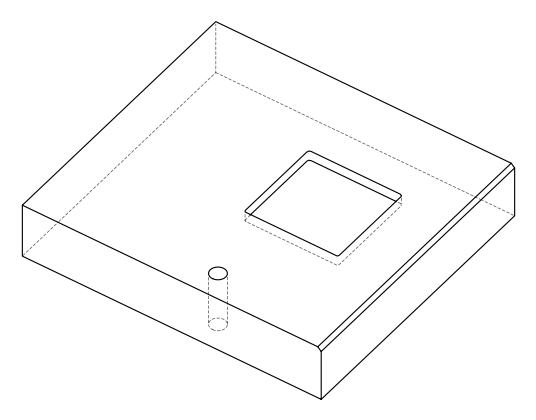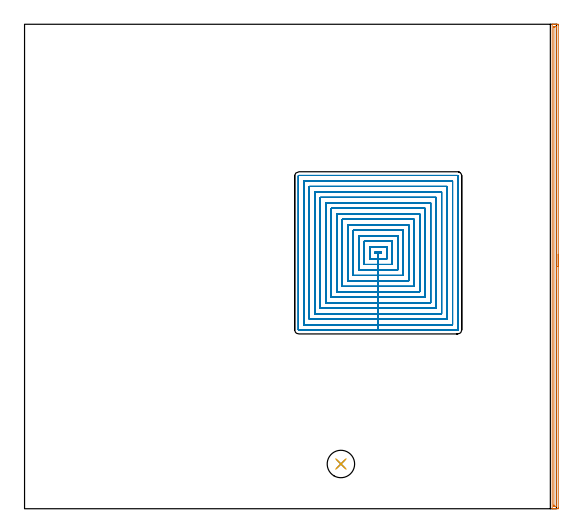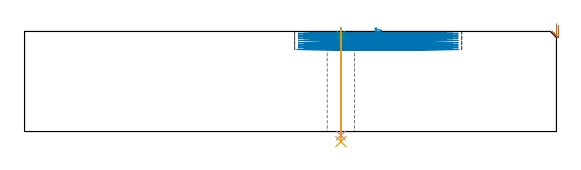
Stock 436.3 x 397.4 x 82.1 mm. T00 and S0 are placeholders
(PLAN: 5 operations, 4 tool changes, 88.5 min)
(1 AREA_MILL | FG_CHAMFER_SURFACE | UGT0205_001 | 6.54 min | 4969 mm3)
(2 MILL_RECTANGULAR_POCKET | POCKET_RECTANGULAR_STRAIGHT | UGT0201_124 | Follow Part, ap 1.5, ae 75% | 81.22 min | 271384 mm3)
(3 SPOT_DRILL | STEP1HOLE | NXT0321_9005460120000 | 0.05 min | 156 mm3)
(4 DRILL_THROUGH_HOLE_INTO_CENTER | STEP1HOLE | NXT0301_065 | 0.35 min | 5539 mm3)
(5 DRILL_TO_ENLARGE_THROUGH_HOLE | STEP1HOLE | UGT0301_054 | 0.37 min | 26887 mm3)
(TOOL UGT0205_001 | Chamfer Mill 20 x 3 x 45 deg. | D20 FL50 Z2)
(TOOL UGT0201_124 | Carbide End Mill 6.0 | D6 FL15 Z4)
(TOOL NXT0321_9005460120000 | NC Spot Drill, 142deg, 12mm, Carbide, Uncoated | D12 PA142 FL30 Z2)
(TOOL NXT0301_065 | Carbide Drill 9.4mm [860.1-0940-075A1-MM 2214] | D9.4 PA140 FL98 Z2)
(TOOL UGT0301_054 | Twist Drill 22.5 mm | D22.5 PA118 FL155 Z2)
(OP 1 AREA_MILL)
G17 G21 G94 G90
T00 M6
G54
G17 G0 G90 X437.8 Y208.7 S1061 M3
G43 Z92.1 H0
Z87.1
G94 G1 Y208.662 Z86.228 F250.
Y208.548 Z85.363
Y208.359 Z84.512
Y208.097 Z83.68
Y207.763 Z82.874
Y207.36 Z82.1
Y206.892 Z81.364
Y206.36 Z80.672
Y205.771 Z80.029
Y205.128 Z79.44
Y204.436 Z78.908
Y203.7 Z78.44
Y202.926 Z78.037
Y202.12 Z77.703
Y201.288 Z77.441
Y200.436 Z77.252
Y199.572 Z77.138
Y198.7 Z77.1
Y0.63
X437.798 Y0.304
X437.793 Y0.01 Z77.103
X437.48 Y0. Z77.416
X435.736 Z79.158
X434.349 Z80.547
X433.992 Z80.903
X433.062 Z81.838
X432.931 Z81.961
X432.902 Y0.001 Z81.989
X432.803 Y0.01 Z82.088
X432.8 Y0.183 Z82.1
Y397.217
X432.803 Y397.39 Z82.088
X432.93 Y397.398 Z81.963
X433.062 Y397.4 Z81.838
X433.278 Z81.622
X433.992 Z80.903
X435.221 Z79.676
X435.736 Z79.158
X436.351 Z78.545
X436.608 Z78.287
X437.223 Z77.673
X437.48 Y397.397 Z77.416
X437.793 Y397.39 Z77.103
X437.798 Y397.096 Z77.1
X437.8 Y396.77
Y396.442
Y198.7
X436.386 Z78.514
X436.385 Y2.647 Z78.515
X436.384 Y2.419 Z78.516
X436.38 Y2.086 Z78.52
X436.379 Y2.012 Z78.521
X436.28 Y2.007 Z78.62
X436.143 Y2.002 Z78.757
X434.864 Y2. Z80.036
X434.398 Y2.002 Z80.502
X434.255 Y2.007 Z80.645
X434.227 Y2.009 Z80.673
X434.221 Y2.06 Z80.679
X434.217 Y2.188 Z80.683
X434.215 Y2.419 Z80.685
X434.214 Y3.085 Z80.686
X434.215 Y394.753 Z80.685
X434.216 Y394.981 Z80.684
X434.22 Y395.314 Z80.68
X434.221 Y395.388 Z80.679
X434.32 Y395.393 Z80.58
X434.457 Y395.398 Z80.443
X435.736 Y395.4 Z79.164
X436.202 Y395.398 Z78.698
X436.345 Y395.393 Z78.555
X436.373 Y395.391 Z78.527
X436.379 Y395.34 Z78.521
X436.383 Y395.212 Z78.517
X436.385 Y394.981 Z78.515
X436.386 Y394.315 Z78.514
Y198.7
Y197.828 Z78.552
Y196.964 Z78.666
Y196.112 Z78.855
Y195.28 Z79.117
Y194.474 Z79.451
Y193.7 Z79.854
Y192.964 Z80.323
Y192.272 Z80.854
Y191.629 Z81.443
Y191.04 Z82.086
Y190.508 Z82.778
Y190.04 Z83.514
Y189.637 Z84.288
Y189.303 Z85.094
Y189.041 Z85.926
Y188.852 Z86.778
Y188.738 Z87.643
Y188.7 Z88.514
G0 Z92.1
M5
M2
(OP 2 MILL_RECTANGULAR_POCKET)
G17 G21 G94 G90
T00 M6
G54
G17 G0 G90 X288.857 Y210.4 S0 M3
G43 Z92.1 H0
Z85.1
G94 G1 X287.6 Z84.763 F250.
Y209.4 Z84.495
X292.6 Z83.155
Y210.4 Z82.887
X287.6 Z81.548
Y209.4 Z81.28
X290.1 Z80.61
X292.6 F500.
Y210.4
X287.6
Y209.4
X290.1
Y204.9
X297.1
Y214.9
X283.1
Y204.9
X290.1
Y200.4
X301.6
Y219.4
X278.6
Y200.4
X290.1
Y195.9
X306.1
Y223.9
X274.1
Y195.9
X290.1
Y191.4
X310.6
Y228.4
X269.6
Y191.4
X290.1
Y186.9
X315.1
Y232.9
X265.1
Y186.9
X290.1
Y182.4
X319.6
Y237.4
X260.6
Y182.4
X290.1
Y177.9
X324.1
Y241.9
X256.1
Y177.9
X290.1
Y173.4
X328.6
Y246.4
X251.6
Y173.4
X290.1
Y168.9
X333.1
Y250.9
X247.1
Y168.9
X290.1
Y164.4
X337.6
Y255.4
X242.6
Y164.4
X290.1
Y159.9
X342.1
Y259.9
X238.1
Y159.9
X290.1
Y155.4
X346.6
Y264.4
X233.6
Y155.4
X290.1
Y150.9
X351.1
Y268.9
X229.1
Y150.9
X290.1
Y146.4
X355.2
G3 X355.6 Y146.8 R0.4
G1 Y273.
G3 X355.2 Y273.4 R0.4
G1 X225.
G3 X224.6 Y273. R0.4
G1 Y146.8
G3 X225. Y146.4 R0.4
G1 X290.1
X291.1
G0 X288.857 Y210.4 Z83.61
G1 X287.6 Z83.273 F250.
Y209.4 Z83.005
X292.6 Z81.665
Y210.4 Z81.397
X287.6 Z80.058
Y209.4 Z79.79
X290.1 Z79.12
X292.6 F500.
Y210.4
X287.6
Y209.4
X290.1
Y204.9
X297.1
Y214.9
X283.1
Y204.9
X290.1
Y200.4
X301.6
Y219.4
X278.6
Y200.4
X290.1
Y195.9
X306.1
Y223.9
X274.1
Y195.9
X290.1
Y191.4
X310.6
Y228.4
X269.6
Y191.4
X290.1
Y186.9
X315.1
Y232.9
X265.1
Y186.9
X290.1
Y182.4
X319.6
Y237.4
X260.6
Y182.4
X290.1
Y177.9
X324.1
Y241.9
X256.1
Y177.9
X290.1
Y173.4
X328.6
Y246.4
X251.6
Y173.4
X290.1
Y168.9
X333.1
Y250.9
X247.1
Y168.9
X290.1
Y164.4
X337.6
Y255.4
X242.6
Y164.4
X290.1
Y159.9
X342.1
Y259.9
X238.1
Y159.9
X290.1
Y155.4
X346.6
Y264.4
X233.6
Y155.4
X290.1
Y150.9
X351.1
Y268.9
X229.1
Y150.9
X290.1
Y146.4
X355.2
G3 X355.6 Y146.8 R0.4
G1 Y273.
G3 X355.2 Y273.4 R0.4
G1 X225.
G3 X224.6 Y273. R0.4
G1 Y146.8
G3 X225. Y146.4 R0.4
G1 X290.1
X291.1
G0 X288.857 Y210.4 Z82.12
G1 X287.6 Z81.783 F250.
Y209.4 Z81.515
X292.6 Z80.175
Y210.4 Z79.907
X287.6 Z78.568
Y209.4 Z78.3
X290.1 Z77.63
X292.6 F500.
Y210.4
X287.6
Y209.4
X290.1
Y204.9
X297.1
Y214.9
X283.1
Y204.9
X290.1
Y200.4
X301.6
Y219.4
X278.6
Y200.4
X290.1
Y195.9
X306.1
Y223.9
X274.1
Y195.9
X290.1
Y191.4
X310.6
Y228.4
X269.6
Y191.4
X290.1
Y186.9
X315.1
Y232.9
X265.1
Y186.9
X290.1
Y182.4
X319.6
Y237.4
X260.6
Y182.4
X290.1
Y177.9
X324.1
Y241.9
X256.1
Y177.9
X290.1
Y173.4
X328.6
Y246.4
X251.6
Y173.4
X290.1
Y168.9
X333.1
Y250.9
X247.1
Y168.9
X290.1
Y164.4
X337.6
Y255.4
X242.6
Y164.4
X290.1
Y159.9
X342.1
Y259.9
X238.1
Y159.9
X290.1
Y155.4
X346.6
Y264.4
X233.6
Y155.4
X290.1
Y150.9
X351.1
Y268.9
X229.1
Y150.9
X290.1
Y146.4
X355.2
G3 X355.6 Y146.8 R0.4
G1 Y273.
G3 X355.2 Y273.4 R0.4
G1 X225.
G3 X224.6 Y273. R0.4
G1 Y146.8
G3 X225. Y146.4 R0.4
G1 X290.1
X291.1
G0 X288.857 Y210.4 Z80.63
G1 X287.6 Z80.293 F250.
Y209.4 Z80.025
X292.6 Z78.685
Y210.4 Z78.418
X287.6 Z77.078
Y209.4 Z76.81
X290.1 Z76.14
X292.6 F500.
Y210.4
X287.6
Y209.4
X290.1
Y204.9
X297.1
Y214.9
X283.1
Y204.9
X290.1
Y200.4
X301.6
Y219.4
X278.6
Y200.4
X290.1
Y195.9
X306.1
Y223.9
X274.1
Y195.9
X290.1
Y191.4
X310.6
Y228.4
X269.6
Y191.4
X290.1
Y186.9
X315.1
Y232.9
X265.1
Y186.9
X290.1
Y182.4
X319.6
Y237.4
X260.6
Y182.4
X290.1
Y177.9
X324.1
Y241.9
X256.1
Y177.9
X290.1
Y173.4
X328.6
Y246.4
X251.6
Y173.4
X290.1
Y168.9
X333.1
Y250.9
X247.1
Y168.9
X290.1
Y164.4
X337.6
Y255.4
X242.6
Y164.4
X290.1
Y159.9
X342.1
Y259.9
X238.1
Y159.9
X290.1
Y155.4
X346.6
Y264.4
X233.6
Y155.4
X290.1
Y150.9
X351.1
Y268.9
X229.1
Y150.9
X290.1
Y146.4
X355.2
G3 X355.6 Y146.8 R0.4
G1 Y273.
G3 X355.2 Y273.4 R0.4
G1 X225.
G3 X224.6 Y273. R0.4
G1 Y146.8
G3 X225. Y146.4 R0.4
G1 X290.1
X291.1
G0 X288.857 Y210.4 Z79.14
G1 X287.6 Z78.803 F250.
Y209.4 Z78.535
X292.6 Z77.195
Y210.4 Z76.928
X287.6 Z75.588
Y209.4 Z75.32
X290.1 Z74.65
X292.6 F500.
Y210.4
X287.6
Y209.4
X290.1
Y204.9
X297.1
Y214.9
X283.1
Y204.9
X290.1
Y200.4
X301.6
Y219.4
X278.6
Y200.4
X290.1
Y195.9
X306.1
Y223.9
X274.1
Y195.9
X290.1
Y191.4
X310.6
Y228.4
X269.6
Y191.4
X290.1
Y186.9
X315.1
Y232.9
X265.1
Y186.9
X290.1
Y182.4
X319.6
Y237.4
X260.6
Y182.4
X290.1
Y177.9
X324.1
Y241.9
X256.1
Y177.9
X290.1
Y173.4
X328.6
Y246.4
X251.6
Y173.4
X290.1
Y168.9
X333.1
Y250.9
X247.1
Y168.9
X290.1
Y164.4
X337.6
Y255.4
X242.6
Y164.4
X290.1
Y159.9
X342.1
Y259.9
X238.1
Y159.9
X290.1
Y155.4
X346.6
Y264.4
X233.6
Y155.4
X290.1
Y150.9
X351.1
Y268.9
X229.1
Y150.9
X290.1
Y146.4
X355.2
G3 X355.6 Y146.8 R0.4
G1 Y273.
G3 X355.2 Y273.4 R0.4
G1 X225.
G3 X224.6 Y273. R0.4
G1 Y146.8
G3 X225. Y146.4 R0.4
G1 X290.1
X291.1
G0 X288.857 Y210.4 Z77.65
G1 X287.6 Z77.313 F250.
Y209.4 Z77.045
X292.6 Z75.705
Y210.4 Z75.438
X287.6 Z74.098
Y209.4 Z73.83
X290.1 Z73.16
X292.6 F500.
Y210.4
X287.6
Y209.4
X290.1
Y204.9
X297.1
Y214.9
X283.1
Y204.9
X290.1
Y200.4
X301.6
Y219.4
X278.6
Y200.4
X290.1
Y195.9
X306.1
Y223.9
X274.1
Y195.9
X290.1
Y191.4
X310.6
Y228.4
X269.6
Y191.4
X290.1
Y186.9
X315.1
Y232.9
X265.1
Y186.9
X290.1
Y182.4
X319.6
Y237.4
X260.6
Y182.4
X290.1
Y177.9
X324.1
Y241.9
X256.1
Y177.9
X290.1
Y173.4
X328.6
Y246.4
X251.6
Y173.4
X290.1
Y168.9
X333.1
Y250.9
X247.1
Y168.9
X290.1
Y164.4
X337.6
Y255.4
X242.6
Y164.4
X290.1
Y159.9
X342.1
Y259.9
X238.1
Y159.9
X290.1
Y155.4
X346.6
Y264.4
X233.6
Y155.4
X290.1
Y150.9
X351.1
Y268.9
X229.1
Y150.9
X290.1
Y146.4
X355.2
G3 X355.6 Y146.8 R0.4
G1 Y273.
G3 X355.2 Y273.4 R0.4
G1 X225.
G3 X224.6 Y273. R0.4
G1 Y146.8
G3 X225. Y146.4 R0.4
G1 X290.1
X291.1
G0 X288.857 Y210.4 Z76.16
G1 X287.6 Z75.823 F250.
Y209.4 Z75.555
X292.6 Z74.215
Y210.4 Z73.948
X287.6 Z72.608
Y209.4 Z72.34
X290.1 Z71.67
X292.6 F500.
Y210.4
X287.6
Y209.4
X290.1
Y204.9
X297.1
Y214.9
X283.1
Y204.9
X290.1
Y200.4
X301.6
Y219.4
X278.6
Y200.4
X290.1
Y195.9
X306.1
Y223.9
X274.1
Y195.9
X290.1
Y191.4
X310.6
Y228.4
X269.6
Y191.4
X290.1
Y186.9
X315.1
Y232.9
X265.1
Y186.9
X290.1
Y182.4
X319.6
Y237.4
X260.6
Y182.4
X290.1
Y177.9
X324.1
Y241.9
X256.1
Y177.9
X290.1
Y173.4
X328.6
Y246.4
X251.6
Y173.4
X290.1
Y168.9
X333.1
Y250.9
X247.1
Y168.9
X290.1
Y164.4
X337.6
Y255.4
X242.6
Y164.4
X290.1
Y159.9
X342.1
Y259.9
X238.1
Y159.9
X290.1
Y155.4
X346.6
Y264.4
X233.6
Y155.4
X290.1
Y150.9
X351.1
Y268.9
X229.1
Y150.9
X290.1
Y146.4
X355.2
G3 X355.6 Y146.8 R0.4
G1 Y273.
G3 X355.2 Y273.4 R0.4
G1 X225.
G3 X224.6 Y273. R0.4
G1 Y146.8
G3 X225. Y146.4 R0.4
G1 X290.1
X291.1
G0 X288.857 Y210.4 Z74.67
G1 X287.6 Z74.333 F250.
Y209.4 Z74.065
X292.6 Z72.725
Y210.4 Z72.458
X287.6 Z71.118
Y209.4 Z70.85
X290.1 Z70.18
X292.6 F500.
Y210.4
X287.6
Y209.4
X290.1
Y204.9
X297.1
Y214.9
X283.1
Y204.9
X290.1
Y200.4
X301.6
Y219.4
X278.6
Y200.4
X290.1
Y195.9
X306.1
Y223.9
X274.1
Y195.9
X290.1
Y191.4
X310.6
Y228.4
X269.6
Y191.4
X290.1
Y186.9
X315.1
Y232.9
X265.1
Y186.9
X290.1
Y182.4
X319.6
Y237.4
X260.6
Y182.4
X290.1
Y177.9
X324.1
Y241.9
X256.1
Y177.9
X290.1
Y173.4
X328.6
Y246.4
X251.6
Y173.4
X290.1
Y168.9
X333.1
Y250.9
X247.1
Y168.9
X290.1
Y164.4
X337.6
Y255.4
X242.6
Y164.4
X290.1
Y159.9
X342.1
Y259.9
X238.1
Y159.9
X290.1
Y155.4
X346.6
Y264.4
X233.6
Y155.4
X290.1
Y150.9
X351.1
Y268.9
X229.1
Y150.9
X290.1
Y146.4
X355.2
G3 X355.6 Y146.8 R0.4
G1 Y273.
G3 X355.2 Y273.4 R0.4
G1 X225.
G3 X224.6 Y273. R0.4
G1 Y146.8
G3 X225. Y146.4 R0.4
G1 X290.1
X291.1
G0 X288.857 Y210.4 Z73.18
G1 X287.6 Z72.843 F250.
Y209.4 Z72.575
X292.6 Z71.236
Y210.4 Z70.968
X287.6 Z69.628
Y209.4 Z69.36
X290.1 Z68.69
X292.6 F500.
Y210.4
X287.6
Y209.4
X290.1
Y204.9
X297.1
Y214.9
X283.1
Y204.9
X290.1
Y200.4
X301.6
Y219.4
X278.6
Y200.4
X290.1
Y195.9
X306.1
Y223.9
X274.1
Y195.9
X290.1
Y191.4
X310.6
Y228.4
X269.6
Y191.4
X290.1
Y186.9
X315.1
Y232.9
X265.1
Y186.9
X290.1
Y182.4
X319.6
Y237.4
X260.6
Y182.4
X290.1
Y177.9
X324.1
Y241.9
X256.1
Y177.9
X290.1
Y173.4
X328.6
Y246.4
X251.6
Y173.4
X290.1
Y168.9
X333.1
Y250.9
X247.1
Y168.9
X290.1
Y164.4
X337.6
Y255.4
X242.6
Y164.4
X290.1
Y159.9
X342.1
Y259.9
X238.1
Y159.9
X290.1
Y155.4
X346.6
Y264.4
X233.6
Y155.4
X290.1
Y150.9
X351.1
Y268.9
X229.1
Y150.9
X290.1
Y146.4
X355.2
G3 X355.6 Y146.8 R0.4
G1 Y273.
G3 X355.2 Y273.4 R0.4
G1 X225.
G3 X224.6 Y273. R0.4
G1 Y146.8
G3 X225. Y146.4 R0.4
G1 X290.1
X291.1
G0 X288.857 Y210.4 Z71.69
G1 X287.6 Z71.353 F250.
Y209.4 Z71.085
X292.6 Z69.746
Y210.4 Z69.478
X287.6 Z68.138
Y209.4 Z67.87
X290.1 Z67.2
X292.6 F500.
Y210.4
X287.6
Y209.4
X290.1
Y204.9
X297.1
Y214.9
X283.1
Y204.9
X290.1
Y200.4
X301.6
Y219.4
X278.6
Y200.4
X290.1
Y195.9
X306.1
Y223.9
X274.1
Y195.9
X290.1
Y191.4
X310.6
Y228.4
X269.6
Y191.4
X290.1
Y186.9
X315.1
Y232.9
X265.1
Y186.9
X290.1
Y182.4
X319.6
Y237.4
X260.6
Y182.4
X290.1
Y177.9
X324.1
Y241.9
X256.1
Y177.9
X290.1
Y173.4
X328.6
Y246.4
X251.6
Y173.4
X290.1
Y168.9
X333.1
Y250.9
X247.1
Y168.9
X290.1
Y164.4
X337.6
Y255.4
X242.6
Y164.4
X290.1
Y159.9
X342.1
Y259.9
X238.1
Y159.9
X290.1
Y155.4
X346.6
Y264.4
X233.6
Y155.4
X290.1
Y150.9
X351.1
Y268.9
X229.1
Y150.9
X290.1
Y146.4
X355.2
G3 X355.6 Y146.8 R0.4
G1 Y273.
G3 X355.2 Y273.4 R0.4
G1 X225.
G3 X224.6 Y273. R0.4
G1 Y146.8
G3 X225. Y146.4 R0.4
G1 X290.1
X291.1
G0 Z92.1
M5
M2
(OP 3 SPOT_DRILL)
G17 G21 G94 G90
T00 M6
G54
G17 G0 G90 X259.5 Y36.7 S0 M3
G43 Z92.1 H0
G94 G81 G98 Z79.1 F250. R85.1
G80
M5
M2
(OP 4 DRILL_THROUGH_HOLE_INTO_CENTER)
G17 G21 G94 G90
T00 M6
G54
G17 G0 G90 X259.5 Y36.7 S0 M3
G43 Z92.1 H1
G94 G73 G98 Z-3.211 F250. Q8.531 R84.1
G80
M5
M2
(OP 5 DRILL_TO_ENLARGE_THROUGH_HOLE)
G17 G21 G94 G90
T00 M6
G54
G17 G0 G90 X259.5 Y36.7 S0 M3
G43 Z92.1 H0
G94 G73 G98 Z-8.26 F250. Q18.072 R84.1
G80
M5
M2
